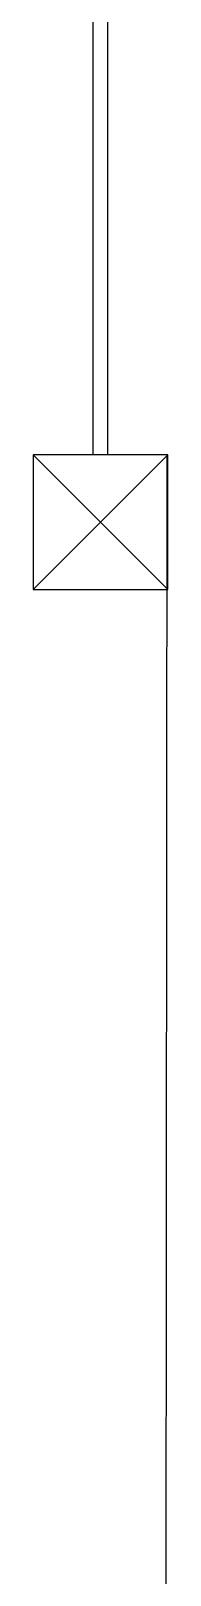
# Model space of a CAD drawing. Header units: inches. Extents: x 102447 to 288095, y 37526 to 105682.
# Drawn here: x 112788 to 112872, y 86146 to 87102 of the extents above; entities that cross this region are included whole.
import ezdxf

# ---------------------------------------------------------------- set-up
doc = ezdxf.new("R2010")
doc.units = ezdxf.units.IN
doc.header["$LTSCALE"] = 200
doc.header["$MEASUREMENT"] = 0

msp = doc.modelspace()

# ---------------------------------------------------------------- linework, layer by layer
for p, q in [((112825.6, 86839.57), (112825.6, 87407.74)), ((112834.57, 86839.57), (112834.57, 87407.74)), ((112788.43, 86756.26), (112871.74, 86839.57)), ((112788.43, 86839.57), (112871.74, 86756.26)), ((112830.08, 86839.57), (112825.6, 86839.57)), ((112830.08, 86839.57), (112829.85, 86839.57)), ((112871.13, 86839.57), (112867.52, 82980.76))]:
    msp.add_line(p, q)
at = {"linetype": 'Continuous'}
msp.add_lwpolyline([(112871.74, 86756.26), (112871.74, 86839.57), (112788.43, 86839.57), (112788.43, 86756.26)], close=True, dxfattribs=at)

doc.saveas('drawing.dxf')
